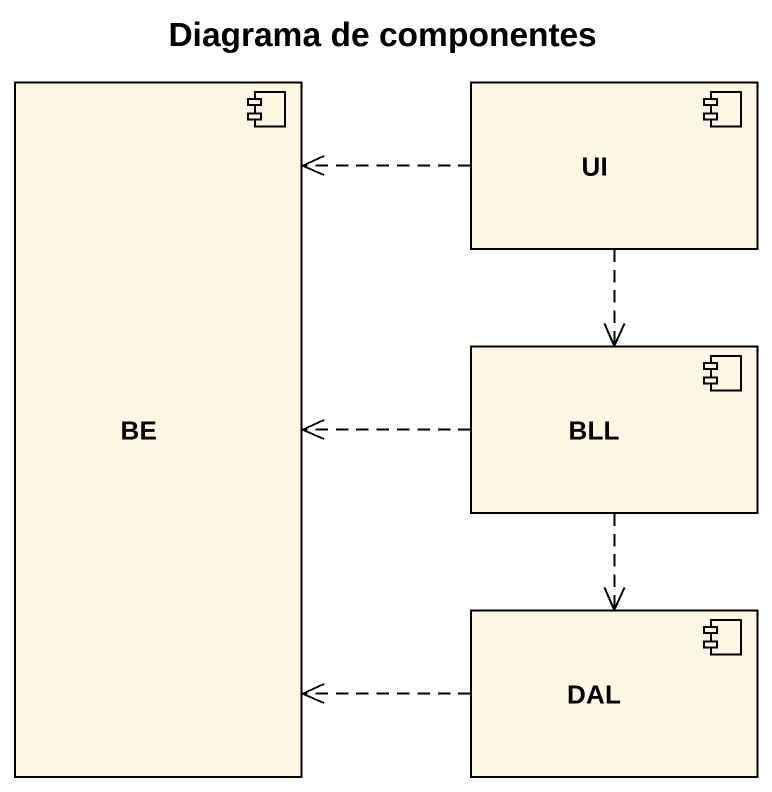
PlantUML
@startuml
title Diagrama de componentes
component BE
component UI
component BLL
component DAL
UI .left.> BE
UI ..> BLL
BLL .left.> BE
BLL ..> DAL
DAL .left.> BE
@enduml
